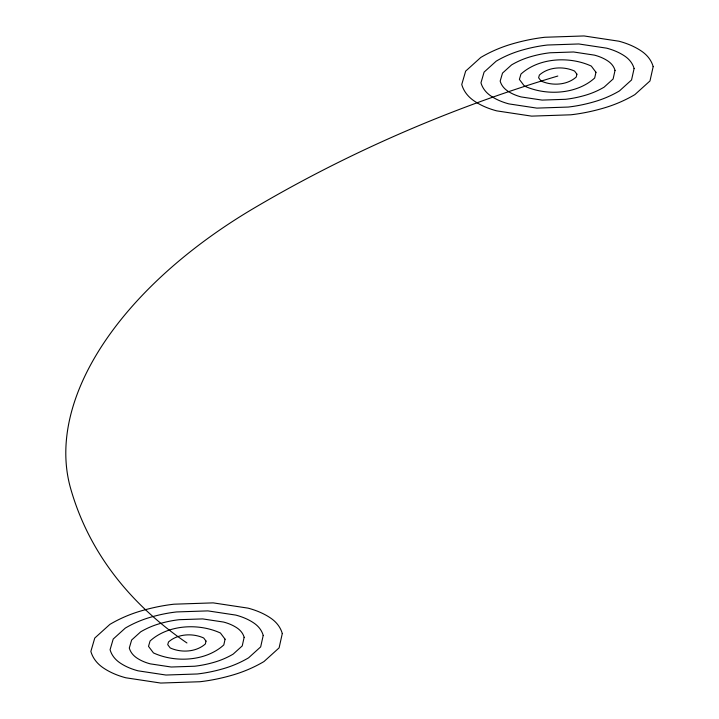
<?xml version="1.0" encoding="UTF-8"?>
<svg xmlns="http://www.w3.org/2000/svg" width="719" height="719" viewBox="0 0 719 719"><rect width="100%" height="100%" fill="white"/><g stroke="black" fill="none" stroke-linecap="round" stroke-linejoin="round"><path stroke-width="1.08" d="M557.818 76.034A786.972 448.009 -21.7 0 0 253.825 208.258A373.188 212.447 -21.7 0 0 70.597 488.345A786.972 448.009 -21.7 0 0 186.94 642.966M206.011 641.078L205.373 643.945C196.17 652.196 181.17 652.96 170.196 647.936L167.725 644.655L168.507 641.977C177.71 633.727 192.71 632.972 203.684 637.987L206.011 641.078M225.074 639.2L223.807 644.925C205.733 661.417 175.077 662.918 153.453 652.915L148.509 646.345L150.073 640.997C168.147 624.514 198.804 623.014 220.427 633.017L225.074 639.2M244.145 637.313L242.24 645.905L233.154 654.119A47.22 26.882 -21.7 0 1 214.918 662.055A73.949 42.097 -21.7 0 1 194.696 666.225L171.203 667.016L150.289 663.862A73.949 42.097 -21.7 0 1 136.709 657.885A50.141 28.544 -21.7 0 1 129.294 648.035L131.64 640.018L140.717 631.803A47.22 26.882 -21.7 0 1 158.962 623.867A73.949 42.097 -21.7 0 1 179.175 619.697L202.668 618.906L223.591 622.061A73.949 42.097 -21.7 0 1 237.171 628.038A47.22 26.882 -21.7 0 1 244.145 637.313M263.217 635.434L260.673 646.893L248.558 657.84A62.957 35.842 -21.7 0 1 224.238 668.418A98.602 56.136 -21.7 0 1 197.285 673.982L165.954 675.033L138.075 670.827A98.602 56.136 -21.7 0 1 119.965 662.864A66.849 38.053 -21.7 0 1 110.079 649.724L113.207 639.038L125.313 628.082A62.957 35.842 -21.7 0 1 149.633 617.504A98.602 56.136 -21.7 0 1 176.586 611.941L207.917 610.889L235.805 615.096A98.602 56.136 -21.7 0 1 253.915 623.058A62.957 35.842 -21.7 0 1 263.217 635.434M282.288 633.547L279.107 647.873L263.963 661.561A78.695 44.803 -21.7 0 1 233.567 674.782A123.255 70.165 -21.7 0 1 199.873 681.738L160.714 683.05L125.852 677.792A123.255 70.165 -21.7 0 1 103.221 667.834A83.566 47.571 -21.7 0 1 90.864 651.423L94.764 638.05L109.908 624.371A78.695 44.803 -21.7 0 1 140.304 611.141A123.255 70.165 -21.7 0 1 174.007 604.194L213.166 602.873L248.019 608.13A123.255 70.165 -21.7 0 1 270.659 618.088A78.695 44.803 -21.7 0 1 282.288 633.547M576.89 74.156L576.252 77.023C567.048 85.273 552.048 86.028 541.074 81.013L538.603 77.733L539.385 75.055C548.588 66.804 563.588 66.04 574.562 71.064L576.89 74.156M595.961 72.268L594.685 78.003C576.611 94.486 545.955 95.987 524.331 85.983L519.388 79.423L520.951 74.075C539.025 57.583 569.682 56.082 591.306 66.085L595.961 72.268M615.033 70.39L613.118 78.982L604.041 87.197A47.22 26.882 -21.7 0 1 585.796 95.133A73.949 42.097 -21.7 0 1 565.583 99.303L542.081 100.094L521.167 96.939A73.949 42.097 -21.7 0 1 507.587 90.962A50.141 28.544 -21.7 0 1 500.172 81.112L502.518 73.095L511.604 64.881A47.22 26.882 -21.7 0 1 529.84 56.945A73.949 42.097 -21.7 0 1 550.062 52.775L573.555 51.984L594.469 55.138A73.949 42.097 -21.7 0 1 608.049 61.115A47.22 26.882 -21.7 0 1 615.033 70.39M634.104 68.512L631.552 79.962L619.445 90.918A62.957 35.842 -21.7 0 1 595.125 101.496A98.602 56.136 -21.7 0 1 568.163 107.059L536.841 108.111L508.953 103.904A98.602 56.136 -21.7 0 1 490.843 95.942A66.849 38.053 -21.7 0 1 480.966 82.802L484.085 72.107L496.2 61.16A62.957 35.842 -21.7 0 1 520.52 50.582A98.602 56.136 -21.7 0 1 547.474 45.018L578.804 43.967L606.683 48.173A98.602 56.136 -21.7 0 1 624.793 56.136A62.957 35.842 -21.7 0 1 634.104 68.512M653.176 66.624L649.985 80.95L634.85 94.629A78.695 44.803 -21.7 0 1 604.445 107.859A123.255 70.165 -21.7 0 1 570.751 114.806L531.593 116.127L496.739 110.87A123.255 70.165 -21.7 0 1 474.1 100.912A83.566 47.571 -21.7 0 1 461.751 84.491L465.651 71.127L480.795 57.439A78.695 44.803 -21.7 0 1 511.191 44.219A123.255 70.165 -21.7 0 1 544.885 37.262L584.044 35.95L618.906 41.208A123.255 70.165 -21.7 0 1 641.537 51.166A78.695 44.803 -21.7 0 1 653.176 66.624"/></g></svg>
